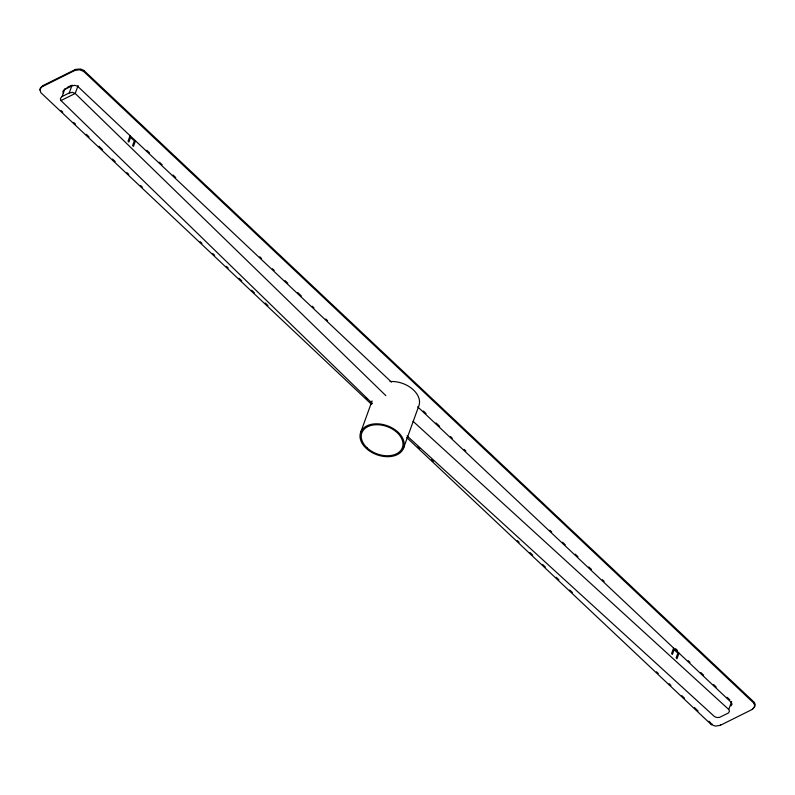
<?xml version="1.0" encoding="UTF-8"?>
<svg xmlns="http://www.w3.org/2000/svg" width="795" height="795" viewBox="0 0 795 795"><rect width="100%" height="100%" fill="white"/><g stroke="black" fill="none" stroke-linecap="round" stroke-linejoin="round"><path stroke-width="1.19" d="M371.533 404.357L40.813 92.627L39.849 89.438L42.85 85.661L75.624 69.384L80.514 68.986L83.863 70.437L754.326 702.422L755.25 704.489L754.246 707.192L752.299 709.388L720.25 725.368L715.45 726.113L711.287 724.613L406.772 437.578M372.517 403.622L60.977 100.568L60.35 98.431L62.119 96.513L64.991 88.573M42.532 86.546L74.571 70.566L74.889 69.682M62.119 96.513L69.245 92.955L72.116 85.025M78.089 85.532L75.217 93.462L60.977 100.568M752.299 709.388L754.813 706.487L754.008 703.307L83.545 71.321L83.863 70.437M130.072 135.657L128.025 141.301L128.87 142.096L130.599 137.336L134.325 140.844L132.596 145.614L133.451 146.409L135.488 140.765M360.89 431.794L372.07 400.918M403.323 448.698A22.856 15.413 19.9 0 0 376.909 423.805A22.856 15.413 19.9 0 0 366.088 448.241A22.856 15.413 19.9 0 0 403.323 448.698L418.647 406.384A22.856 15.413 19.9 0 0 412.635 389.202A22.856 15.413 19.9 0 0 390.017 381.55M673.604 647.995L671.566 653.639L672.411 654.434L674.13 649.674L677.857 653.182L676.138 657.942L676.982 658.747L679.029 653.102M711.287 724.613L711.605 723.728L712.151 724.116M720.25 725.368L720.568 724.483M407.06 435.908L714.496 716.573L716.742 717.507L719.465 717.408L728.449 712.996L729.492 711.227L728.747 709.468L731.619 701.538M754.008 703.307L754.326 702.422M731.003 705.94L732.046 704.171L731.291 702.422L417.643 406.772M42.85 85.661L40.386 87.997L40.187 90.233M67.028 87.559L71.093 85.532M69.245 92.955L72.464 92.369L75.217 93.462L385.863 395.652M74.571 70.566L79.391 69.761L83.545 71.321M413.062 421.29L728.747 709.468M146.787 150.285L149.5 152.839M159.447 162.21L162.16 164.764M173.002 174.989L175.715 177.543M259.776 256.785L261.585 258.484M272.437 268.71L274.235 270.419M285.087 280.645L287.8 283.199M297.737 292.57L301.355 295.978M312.206 306.204L314.015 307.904M325.761 318.984L327.57 320.683M423.387 410.995L426.1 413.559M436.038 422.93L439.655 426.339M450.497 436.564L452.305 438.264M464.061 449.344L465.87 451.043M549.931 530.285L551.74 531.984M562.582 542.21L565.295 544.764M575.242 554.135L577.955 556.699M588.797 566.914L591.51 569.478M602.352 579.704L604.16 581.403M675.571 648.71L677.38 650.419M688.231 660.645L690.03 662.344M700.882 672.57L703.595 675.124M713.532 684.495L716.245 687.049M727.097 697.275L729.81 699.839M391.428 382.057L77.771 86.407L75.018 85.323L71.788 85.9L63.848 90.004L62.904 91.385L63.262 93.194M61.016 110.485L62.825 112.194M73.667 122.41L75.475 124.119M86.317 134.335L89.03 136.889M98.968 146.26L102.585 149.669M112.522 159.04L115.235 161.594M126.981 172.664L128.79 174.363M140.536 185.434L142.335 187.143M200.171 241.65L201.98 243.359M212.822 253.575L214.63 255.284M226.376 266.355L228.185 268.054M239.027 278.28L241.73 280.834M251.677 290.205L254.38 292.759M265.232 302.974L267.935 305.528M365.531 397.52L367.33 399.219M417.932 446.919L419.74 448.618M431.486 459.699L433.295 461.398M517.326 540.61L519.135 542.309M529.977 552.535L532.69 555.089M542.627 564.46L545.34 567.014M556.182 577.23L558.895 579.784M569.737 590.009L572.45 592.563M656.481 671.775L658.29 673.474M669.132 683.7L670.94 685.399M681.782 695.625L684.495 698.179M694.433 707.55L698.05 710.949M708.892 721.174L710.7 722.874M366.982 447.784A21.574 14.549 19.9 0 0 402.141 448.221A21.574 14.549 19.9 0 0 377.208 424.719A21.574 14.549 19.9 0 0 366.982 447.784"/></g></svg>
